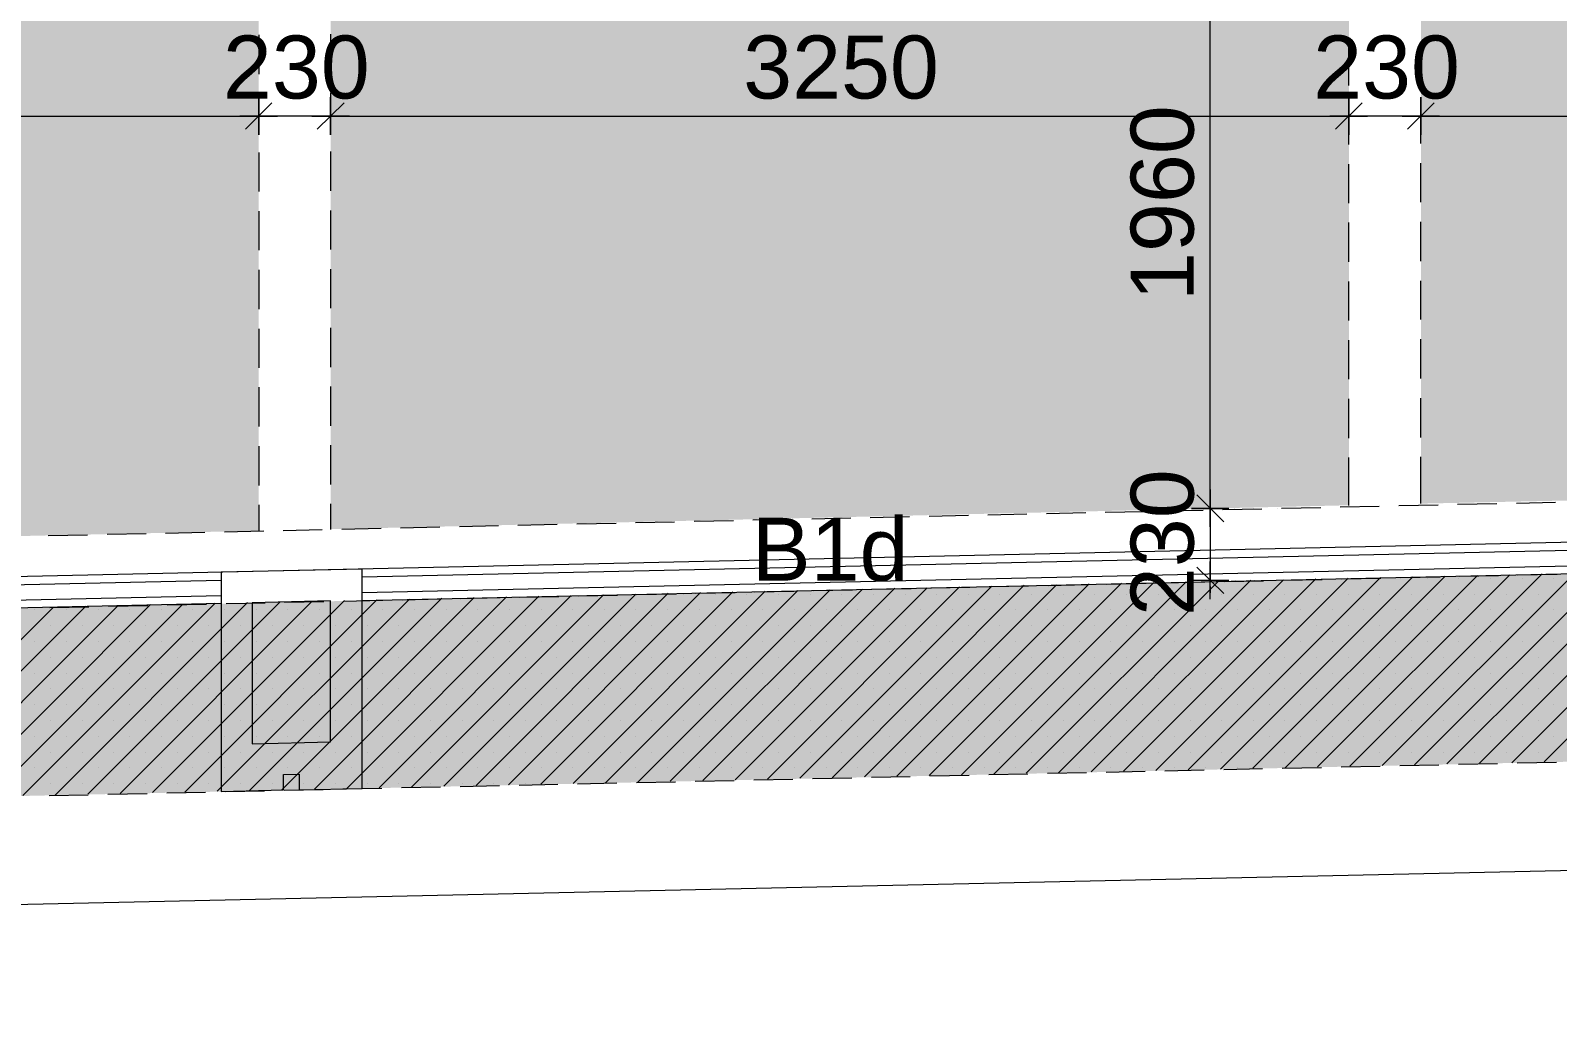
# Model space of a CAD drawing. Header units: millimetres. Extents: x -1303 to 98744, y -1303 to 90097.
# Drawn here: x 21751 to 26625, y 13691 to 16838 of the extents above; entities that cross this region are included whole.
import ezdxf

# ---------------------------------------------------------------- set-up
doc = ezdxf.new("R2010")
doc.units = ezdxf.units.MM
doc.layers.add('PDF_Geometry', color=7, linetype='Continuous')
doc.layers.add('PDF_Text', color=7, linetype='Continuous')
doc.layers.add('PDF_Solid Fills', color=192, linetype='Continuous', true_color=0xc2c0c0c0)
doc.styles.add('PDF ArialMT', font='arial.ttf')

msp = doc.modelspace()

# ---------------------------------------------------------------- hatches: boundary and pattern name
at = {"layer": 'PDF_Solid Fills', "true_color": 0x00007f}
h = msp.add_hatch(color=254, dxfattribs=at)
h.paths.add_polyline_path([(74624.31541, 16167.67383), (74624.31541, 15567.81796), (9799.46285, 14130.21454), (9804.28731, 14730.15409)], flags=0)
h.paths.add_polyline_path([(7404.275, 37242.73593), (8004.29925, 37242.73593), (8004.29925, 16872.72168), (7404.275, 16872.72168)], flags=0)
h.paths.add_polyline_path([(8004.29925, 16872.72168), (7983.4807, 16679.51365), (7983.31127, 16481.90264), (8004.55339, 16283.02302), (8047.46016, 16086.42856), (8111.52536, 15895.75776), (8195.3089, 15714.14292), (8297.03284, 15544.62953), (8413.99157, 15389.5038), (8546.60657, 15247.57974), (8696.06174, 15118.18072), (8860.41285, 15004.26957), (9037.28897, 14908.29987), (9223.47415, 14832.13321), (9415.6677, 14776.86981), (9610.40055, 14743.01796), (9804.28731, 14730.15409), (9799.46285, 14130.21454), (9584.16557, 14140.28601), (9363.53556, 14170.83718), (9140.28256, 14223.64598), (8917.70726, 14299.55851), (8699.36241, 14399.25246), (8488.88858, 14522.21955), (8289.92424, 14667.61267), (8106.02423, 14833.65595), (7940.23508, 15017.64068), (7795.09507, 15216.68973), (7672.21268, 15427.33299), (7572.77287, 15645.76255), (7497.02977, 15868.42256), (7444.47407, 16091.67659), (7414.09232, 16312.38925), (7404.275, 16527.68859), (7404.275, 16872.72168), (8004.29925, 16872.72168)], flags=0)
h.paths.add_polyline_path([(7194.30944, 37692.71099), (7194.30944, 80672.7138), (7694.3009, 80672.7138), (7694.3009, 37692.71099)], flags=0)
h = msp.add_hatch(color=254, dxfattribs=at)
h.paths.add_polyline_path([(12814.30857, 16872.72168), (12814.30857, 15026.95077), (9799.20871, 14960.09316), (9658.30121, 14967.03233), (9514.00728, 14987.42836), (9368.02118, 15022.38044), (9222.54335, 15072.39683), (9079.77321, 15137.90008), (8942.25007, 15218.63604), (8812.34276, 15314.0138), (8692.25382, 15422.7637), (8584.01219, 15543.36091), (8489.14272, 15673.68971), (8408.99871, 15811.5517), (8344.08741, 15954.57597), (8294.664, 16100.30898), (8260.38859, 16246.37773), (8240.58554, 16390.84108), (8234.23832, 16531.75065), (8234.23832, 16872.72168)], flags=0)
h.paths.add_polyline_path([(22479.26705, 17272.68137), (22479.26705, 15241.31724), (19209.26177, 15168.7901), (19209.26177, 17272.68137)], flags=0)
h.paths.add_polyline_path([(25959.23687, 17272.68137), (25959.23687, 15322.73089), (22709.2898, 15246.39481), (22709.2898, 17272.68137)], flags=0)
h.paths.add_polyline_path([(32124.25101, 18282.73679), (32124.25101, 15455.26118), (26189.25962, 15327.89318), (26189.25962, 18282.73679)], flags=0)
h.paths.add_polyline_path([(36934.25928, 16872.72168), (36934.25928, 15561.8943), (32354.27376, 15460.33875), (32354.27376, 16872.72168)], flags=0)
h.paths.add_polyline_path([(50274.26033, 16872.72168), (50274.26033, 15857.75915), (45694.27273, 15756.20359), (45694.27273, 16872.72168)], flags=0)
h.paths.add_polyline_path([(59929.31471, 17272.68137), (59929.31471, 16071.87252), (56669.29721, 15999.59848), (56669.29721, 17272.68137)], flags=0)
h.paths.add_polyline_path([(63419.27024, 17272.68137), (63419.27024, 16149.30779), (60159.25274, 16076.95111), (60159.25274, 17272.68137)], flags=0)
h.paths.add_polyline_path([(69584.28231, 18282.73679), (69584.28231, 16285.98588), (63649.29506, 16154.3864), (63649.29506, 18282.73679)], flags=0)
h.paths.add_polyline_path([(74394.29472, 16872.72168), (74394.29472, 16409.62861), (69814.31126, 16291.06242), (69814.31126, 16872.72168)], flags=0)
h.paths.add_polyline_path([(18979.23903, 18282.73679), (18979.23903, 15163.7115), (13044.24764, 15027.79686), (13044.24764, 18282.73679), (18944.28591, 18282.73679)], flags=0)
h.paths.add_polyline_path([(56439.27239, 18282.73679), (56439.27239, 15994.4362), (50504.281, 15862.83775), (50504.281, 18282.73679)], flags=0)

# ---------------------------------------------------------------- linework, layer by layer
at = {"layer": 'PDF_Geometry', "color": 9, "lineweight": 0, "true_color": 0xc0c0c0}
msp.add_lwpolyline([(73543.76698, 33926.94469), (73593.70177, 33827.08339), (73593.70177, 33926.94469), (74523.7764, 33926.94469), (74523.7764, 34597.21299), (74623.6377, 34597.21299), (74623.6377, 16267.28307), (9842.20122, 14831.96378, -0.0040587119), (9814.553, 14831.94622, -0.4141989555), (8103.90849, 16521.17195), (8103.90849, 13152.0657)], format="xyb", dxfattribs=at)
at = {"layer": 'PDF_Geometry', "color": 122, "lineweight": 0, "true_color": 0x00b88a}
for points in [[(25516.45409, 15353.28207), (25516.45409, 15332.97075), (25516.45409, 17252.37109), (25516.45409, 17232.06081)], [(19248.78314, 16565.17894), (19228.47286, 16565.17894), (22458.78528, 16565.17894), (22438.475, 16565.17894)], [(22708.44268, 16565.17894), (22479.09763, 16565.17894)], [(22749.06531, 16565.17894), (22728.75503, 16565.17894), (25938.7551, 16565.17894), (25918.44481, 16565.17894)], [(26189.25962, 16565.17894), (25959.06745, 16565.17894)], [(26229.03513, 16565.17894), (26208.72485, 16565.17894), (32104.02337, 16565.17894), (32083.71309, 16565.17894)], [(25516.45409, 15312.66047), (25516.45409, 15083.31335)], [(25559.61603, 15040.99854), (25474.13928, 15125.62817)], [(25516.45409, 15023.22653), (25516.45409, 15143.40122)], [(25457.21335, 15083.31335), (25576.54195, 15083.31335)], [(25516.45409, 15063.00307), (25516.45409, 15043.53784)]]:
    msp.add_lwpolyline(points, dxfattribs=at)
at = {"layer": 'PDF_Geometry', "color": 157, "lineweight": 0, "true_color": 0x3f5f7f}
for points in [[(22479.09763, 16824.14435), (22479.09763, 16698.89416)], [(22708.44268, 16826.68365), (22708.44268, 16701.43139)], [(25959.06745, 16662.50301), (25959.06745, 16786.90814)], [(26189.25962, 16665.04231), (26189.25962, 16790.2925)], [(22479.09763, 16636.26699), (22479.09763, 16511.86186)], [(22708.44268, 16638.8063), (22708.44268, 16514.40116)], [(25959.06745, 16474.62565), (25959.06745, 16599.87584)], [(26189.25962, 16477.16288), (26189.25962, 16602.41514)], [(22479.09763, 16449.23676), (22479.09763, 16323.9845)], [(22708.44268, 16451.77399), (22708.44268, 16326.52381)], [(25959.06745, 16287.59335), (25959.06745, 16411.99848)], [(26189.25962, 16290.13265), (26189.25962, 16414.53779)], [(22479.09763, 16261.35733), (22479.09763, 16136.9522)], [(22708.44268, 16263.89664), (22708.44268, 16139.4915)], [(25959.06745, 16099.71599), (25959.06745, 16224.96825)], [(26189.25962, 16102.2553), (26189.25962, 16227.50548)], [(22479.09763, 16074.3271), (22479.09763, 15949.07484)], [(22708.44268, 16076.86641), (22708.44268, 15951.61415)], [(25959.06745, 15912.68369), (25959.06745, 16037.08883)], [(26189.25962, 15915.22299), (26189.25962, 16039.62813)], [(22479.09763, 15886.44872), (22479.09763, 15761.19749)], [(22708.44268, 15888.98801), (22708.44268, 15763.73576)], [(25959.06745, 15724.80633), (25959.06745, 15850.0586)], [(26189.25962, 15727.34564), (26189.25962, 15852.59687)], [(22479.09763, 15699.41745), (22479.09763, 15574.16518)], [(22708.44268, 15701.95675), (22708.44268, 15576.70449)], [(25959.06745, 15536.92898), (25959.06745, 15662.18021)], [(26189.25962, 15539.46725), (26189.25962, 15664.7195)], [(22479.09763, 15511.54009), (22479.09763, 15386.28783)], [(22708.44268, 15514.07836), (22708.44268, 15388.82713)], [(25959.06745, 15321.96952), (25959.06745, 15475.14894)], [(26189.25962, 15327.89318), (26189.25962, 15477.68824)], [(22479.09763, 15324.50779), (22479.09763, 15240.72529)], [(22708.44268, 15327.04709), (22708.44268, 15245.80285)], [(25369.19937, 15305.04359), (25494.44956, 15307.58186)], [(25556.2296, 15309.27507), (25681.48186, 15311.81334)], [(25744.10695, 15313.50655), (25869.35922, 15316.04482)], [(25931.13926, 15317.73803), (26056.39152, 15320.27631)], [(26119.01661, 15321.96952), (26244.26888, 15324.50779)], [(26306.04892, 15326.201), (26431.30118, 15328.73927)], [(26493.92627, 15329.58639), (26619.17853, 15332.97075)], [(23119.74349, 15255.11191), (23244.99575, 15257.65121)], [(23306.77372, 15259.34339), (23432.02598, 15261.88269)], [(23494.65315, 15263.57487), (23619.90334, 15266.11417)], [(23681.68338, 15267.80635), (23806.93564, 15270.34566)], [(23869.56073, 15272.03783), (23994.813, 15274.57714)], [(24056.59304, 15276.26931), (24181.8453, 15278.80862)], [(24244.47039, 15279.6547), (24369.72265, 15283.0401)], [(24431.5027, 15283.88618), (24556.75496, 15287.27158)], [(24619.38005, 15288.11767), (24744.63231, 15291.50306)], [(24806.41235, 15292.34915), (24931.66254, 15294.88742)], [(24994.28971, 15296.58063), (25119.54197, 15299.1189)], [(25181.31994, 15300.81211), (25306.5722, 15303.35038)], [(21807.13716, 15226.33763), (21932.38942, 15228.87693)], [(21995.01451, 15230.56911), (22120.26677, 15233.10841)], [(22182.04682, 15233.9545), (22307.29908, 15237.33989)], [(22369.92417, 15238.18598), (22495.17643, 15241.57137)], [(22556.95647, 15242.41746), (22682.20874, 15245.80285)], [(22744.83383, 15246.64895), (22870.08609, 15249.18825)], [(22931.86613, 15250.88043), (23057.11632, 15253.41973)], [(24811.48889, 15063.00307), (24936.74115, 15065.54134)], [(24999.36624, 15066.38743), (25124.61851, 15069.77282)], [(25186.39855, 15070.61891), (25311.65081, 15074.0043)], [(25374.2759, 15074.85039), (25499.52816, 15078.23579)], [(25561.30821, 15079.08187), (25686.56047, 15081.62117)], [(25749.18556, 15083.31335), (25874.43782, 15085.85266)], [(25936.21787, 15087.54483), (26061.46805, 15090.08414)], [(26124.09522, 15091.77631), (26249.34748, 15094.31562)], [(26311.12545, 15096.0078), (26436.37771, 15098.5471)], [(26499.00488, 15100.23928), (26624.25507, 15102.77858)], [(22562.03301, 15013.07138), (22687.28527, 15015.60965)], [(22749.91244, 15016.45678), (22875.16263, 15019.84113)], [(22936.94267, 15020.68826), (23062.19493, 15024.07261)], [(23124.82002, 15024.91974), (23250.07228, 15028.3041)], [(23311.85233, 15029.15122), (23437.10459, 15031.68949)], [(23499.72968, 15033.3827), (23624.98194, 15035.92097)], [(23686.76198, 15037.61418), (23812.01425, 15040.15245)], [(23874.63934, 15041.84566), (23999.8916, 15044.38394)], [(24061.67164, 15046.07715), (24186.92183, 15048.61542)], [(24249.549, 15050.30863), (24374.80126, 15052.8469)], [(24436.57923, 15054.54011), (24561.83149, 15057.07838)], [(24624.45866, 15058.77159), (24749.70885, 15061.30986)], [(21812.21576, 14996.14545), (21937.46803, 14998.68373)], [(22000.09312, 15000.37694), (22125.34538, 15002.91521)], [(22187.12542, 15004.60842), (22312.37561, 15007.14669)], [(22375.00278, 15008.8399), (22500.25504, 15011.37817)]]:
    msp.add_lwpolyline(points, dxfattribs=at)
at = {"layer": 'PDF_Geometry', "color": 122, "lineweight": 0, "true_color": 0x00b88a}
for points in [[(22479.09763, 16505.09107), (22479.09763, 16625.26473)], [(22708.44268, 16625.26473), (22708.44268, 16505.09107)], [(25959.06745, 16505.09107), (25959.06745, 16625.26473)], [(26189.25962, 16625.26473), (26189.25962, 16505.09107)], [(22521.41245, 16607.49375), (22436.78282, 16522.86412)], [(22666.12786, 16522.86412), (22751.60462, 16607.49375)], [(26001.38226, 16607.49375), (25916.75264, 16522.86412)], [(26146.09768, 16522.86412), (26231.57443, 16607.49375)], [(22539.18342, 16565.17894), (22419.00977, 16565.17894)], [(22649.20194, 16565.17894), (22768.53054, 16565.17894)], [(26019.15324, 16565.17894), (25898.97959, 16565.17894)], [(26129.17175, 16565.17894), (26248.50036, 16565.17894)], [(25559.61603, 15270.34566), (25474.13928, 15355.82137)], [(25516.45409, 15253.41973), (25516.45409, 15372.74729)], [(25457.21335, 15312.66047), (25576.54195, 15312.66047)]]:
    msp.add_lwpolyline(points, close=True, dxfattribs=at)
at = {"layer": 'PDF_Geometry', "lineweight": 0}
for points in [[(22479.09763, 16565.17894), (22479.09763, 16533.86639)], [(22708.44268, 16565.17894), (22708.44268, 16533.86639)], [(25959.06745, 16565.17894), (25959.06745, 16533.86639)], [(26189.25962, 16565.17894), (26189.25962, 16533.86639)]]:
    msp.add_lwpolyline(points, close=True, dxfattribs=at)
for points in [[(25516.45409, 15312.66047), (25516.45409, 15312.66047)], [(25516.45409, 15312.66047), (25516.45409, 15312.66047)], [(25593.46788, 15312.66047), (25593.46788, 15312.66047)], [(25593.46788, 15312.66047), (25593.46788, 15312.66047)], [(25656.09297, 15312.66047), (25656.09297, 15312.66047)], [(25656.09297, 15312.66047), (25656.09297, 15312.66047)], [(25732.25964, 15312.66047), (25732.25964, 15312.66047)], [(25732.25964, 15312.66047), (25732.25964, 15312.66047)], [(26272.19707, 14496.83066), (26886.60691, 15110.39545)], [(26376.29192, 14499.36893), (26989.85671, 15112.93372)], [(26479.53965, 14501.06214), (27093.10444, 15114.62693)], [(26582.78738, 14503.60041), (27196.35217, 15117.1652)], [(24103.13933, 14448.59116), (24716.70412, 15062.15595)], [(24206.38706, 14451.13046), (24819.95185, 15064.69525)], [(24309.63479, 14452.82264), (24923.19958, 15067.23455)], [(24412.88459, 14455.36194), (25026.44938, 15068.92673)], [(24516.13232, 14457.90124), (25129.69711, 15071.46603)], [(24619.38005, 14459.59342), (25232.94484, 15074.0043)], [(24722.62778, 14462.13272), (25336.19257, 15075.69752)], [(24825.87551, 14464.671), (25440.28743, 15078.23579)], [(24929.12531, 14467.21029), (25543.53516, 15080.77508)], [(25032.37304, 14468.90248), (25646.78288, 15083.31335)], [(25136.4679, 14471.44177), (25750.03269, 15085.00656)], [(25239.71563, 14473.98004), (25853.28042, 15087.54483)], [(25342.96336, 14475.67325), (25956.52815, 15090.08414)], [(25446.21109, 14478.21152), (26059.77588, 15091.77631)], [(25516.45409, 15083.31335), (25516.45409, 15083.31335)], [(25549.45881, 14480.75083), (26163.0236, 15094.31562)], [(25596.00511, 15083.31335), (25596.00511, 15083.31335)], [(25652.70862, 14483.29013), (26266.27341, 15096.85492)], [(25658.63228, 15083.31335), (25658.63228, 15083.31335)], [(25737.33824, 15083.31335), (25737.33824, 15083.31335)], [(25755.95635, 14484.98231), (26369.52114, 15098.5471)], [(25859.20408, 14487.52161), (26472.76887, 15101.0864)], [(25962.45181, 14490.05988), (26576.0166, 15103.62467)], [(26007.30592, 15090.08414), (26007.30592, 15090.08414)], [(26065.69953, 14491.75309), (26680.11145, 15106.16397)], [(26108.01435, 15090.08414), (26108.01435, 15090.08414)], [(26168.94934, 14494.29137), (26783.35918, 15107.85616)], [(26209.5699, 15090.08414), (26209.5699, 15090.08414)], [(26310.2804, 15090.08414), (26310.2804, 15090.08414)], [(26411.83595, 15090.08414), (26411.83595, 15090.08414)], [(26512.54438, 15090.08414), (26512.54438, 15090.08414)], [(26613.25488, 15090.08414), (26613.25488, 15090.08414)], [(21933.23654, 14400.35268), (22546.80133, 15013.91747)], [(22036.48427, 14402.89199), (22650.04906, 15016.45678)], [(22139.732, 14405.43026), (22753.29679, 15018.99505)], [(22242.97973, 14407.12347), (22856.54452, 15020.68826)], [(22346.22746, 14409.66174), (22960.63938, 15023.22653)], [(22449.47726, 14412.20103), (23063.88711, 15025.76582)], [(22552.72499, 14413.89322), (23167.13484, 15028.3041)], [(22656.81985, 14416.43252), (23270.38464, 15029.99731)], [(22760.06758, 14418.97079), (23373.63237, 15032.53558)], [(22863.31531, 14420.664), (23476.8801, 15035.07488)], [(22966.56304, 14423.20227), (23580.12783, 15036.76706)], [(23069.81077, 14425.74157), (23683.37556, 15039.30636)], [(23173.06057, 14428.28087), (23786.62536, 15041.84566)], [(23276.3083, 14429.97305), (23889.87309, 15044.38394)], [(23379.55603, 14432.51236), (23993.12082, 15046.07715)], [(23482.80376, 14435.05063), (24096.36855, 15048.61542)], [(23586.05149, 14436.74384), (24200.4634, 15051.15471)], [(23689.30129, 14439.28211), (24303.71113, 15052.8469)], [(23734.15333, 15039.30636), (23734.15333, 15039.30636)], [(23792.54902, 14441.8214), (24406.95886, 15055.38619)], [(23834.86383, 15039.30636), (23834.86383, 15039.30636)], [(23896.64387, 14444.35967), (24510.20866, 15057.92446)], [(23936.41938, 15039.30636), (23936.41938, 15039.30636)], [(23999.8916, 14446.05288), (24613.45639, 15059.61767)], [(24037.12781, 15039.30636), (24037.12781, 15039.30636)], [(24138.68336, 15039.30636), (24138.68336, 15039.30636)], [(24239.39386, 15039.30636), (24239.39386, 15039.30636)], [(24340.10228, 15039.30636), (24340.10228, 15039.30636)], [(24441.65784, 15039.30636), (24441.65784, 15039.30636)], [(24542.36626, 15039.30636), (24542.36626, 15039.30636)], [(24643.07676, 15039.30636), (24643.07676, 15039.30636)], [(24744.63231, 15039.30636), (24744.63231, 15039.30636)], [(24845.34074, 15039.30636), (24845.34074, 15039.30636)], [(24946.89629, 15039.30636), (24946.89629, 15039.30636)], [(25047.60679, 15039.30636), (25047.60679, 15039.30636)], [(25148.31522, 15039.30636), (25148.31522, 15039.30636)], [(25249.87077, 15039.30636), (25249.87077, 15039.30636)], [(25350.57919, 15039.30636), (25350.57919, 15039.30636)], [(25452.13474, 15039.30636), (25452.13474, 15039.30636)], [(25552.84524, 15039.30636), (25552.84524, 15039.30636)], [(25653.55367, 15039.30636), (25653.55367, 15039.30636)], [(25755.10922, 15039.30636), (25755.10922, 15039.30636)], [(25855.81972, 15039.30636), (25855.81972, 15039.30636)], [(25956.52815, 15039.30636), (25956.52815, 15039.30636)], [(26058.0837, 15039.30636), (26058.0837, 15039.30636)], [(26158.79212, 15039.30636), (26158.79212, 15039.30636)], [(26260.34767, 15039.30636), (26260.34767, 15039.30636)], [(26361.05817, 15039.30636), (26361.05817, 15039.30636)], [(26461.7666, 15039.30636), (26461.7666, 15039.30636)], [(26563.32215, 15039.30636), (26563.32215, 15039.30636)], [(21209.65324, 14384.27285), (21824.06308, 14997.83764)], [(21312.90097, 14386.81215), (21927.31081, 15000.37694)], [(21416.99582, 14389.35042), (22030.56061, 15002.91521)], [(21520.24355, 14391.04363), (22133.80834, 15005.45451)], [(21623.49128, 14393.5819), (22237.05607, 15007.14669)], [(21726.73901, 14396.1212), (22340.3038, 15009.68599)], [(21763.97729, 14989.37468), (21763.97729, 14989.37468)], [(21829.98674, 14397.81338), (22443.55153, 15012.2253)], [(21865.53284, 14989.37468), (21865.53284, 14989.37468)], [(21966.24127, 14989.37468), (21966.24127, 14989.37468)], [(22066.94969, 14989.37468), (22066.94969, 14989.37468)], [(22168.50525, 14989.37468), (22168.50525, 14989.37468)], [(22269.21575, 14989.37468), (22269.21575, 14989.37468)], [(22370.7713, 14989.37468), (22370.7713, 14989.37468)], [(22471.47972, 14989.37468), (22471.47972, 14989.37468)], [(22572.19022, 14989.37468), (22572.19022, 14989.37468)], [(22673.74577, 14989.37468), (22673.74577, 14989.37468)], [(22774.4542, 14989.37468), (22774.4542, 14989.37468)], [(22875.16263, 14989.37468), (22875.16263, 14989.37468)], [(22976.71818, 14989.37468), (22976.71818, 14989.37468)], [(23077.42868, 14989.37468), (23077.42868, 14989.37468)], [(23178.98423, 14989.37468), (23178.98423, 14989.37468)], [(23279.69265, 14989.37468), (23279.69265, 14989.37468)], [(23380.40315, 14989.37468), (23380.40315, 14989.37468)], [(23481.9587, 14989.37468), (23481.9587, 14989.37468)], [(23582.66713, 14989.37468), (23582.66713, 14989.37468)], [(23683.37556, 14989.37468), (23683.37556, 14989.37468)], [(23784.93111, 14989.37468), (23784.93111, 14989.37468)], [(23885.64161, 14989.37468), (23885.64161, 14989.37468)], [(23987.19716, 14989.37468), (23987.19716, 14989.37468)], [(24087.90558, 14989.37468), (24087.90558, 14989.37468)], [(24188.61608, 14989.37468), (24188.61608, 14989.37468)], [(24290.17163, 14989.37468), (24290.17163, 14989.37468)], [(24390.88006, 14989.37468), (24390.88006, 14989.37468)], [(24491.58849, 14989.37468), (24491.58849, 14989.37468)], [(24593.14404, 14989.37468), (24593.14404, 14989.37468)], [(24693.85454, 14989.37468), (24693.85454, 14989.37468)], [(24795.41009, 14989.37468), (24795.41009, 14989.37468)], [(24896.11851, 14989.37468), (24896.11851, 14989.37468)], [(24996.82901, 14989.37468), (24996.82901, 14989.37468)], [(25098.38457, 14989.37468), (25098.38457, 14989.37468)], [(25199.09299, 14989.37468), (25199.09299, 14989.37468)], [(25299.80142, 14989.37468), (25299.80142, 14989.37468)], [(25401.35697, 14989.37468), (25401.35697, 14989.37468)], [(25502.06747, 14989.37468), (25502.06747, 14989.37468)], [(25603.62302, 14989.37468), (25603.62302, 14989.37468)], [(25704.33145, 14989.37468), (25704.33145, 14989.37468)], [(25805.04194, 14989.37468), (25805.04194, 14989.37468)], [(25906.5975, 14989.37468), (25906.5975, 14989.37468)], [(26007.30592, 14989.37468), (26007.30592, 14989.37468)], [(26108.01435, 14989.37468), (26108.01435, 14989.37468)], [(26209.5699, 14989.37468), (26209.5699, 14989.37468)], [(26310.2804, 14989.37468), (26310.2804, 14989.37468)], [(26411.83595, 14989.37468), (26411.83595, 14989.37468)], [(26512.54438, 14989.37468), (26512.54438, 14989.37468)], [(26613.25488, 14989.37468), (26613.25488, 14989.37468)], [(21814.75507, 14938.5969), (21814.75507, 14938.5969)], [(21915.46349, 14938.5969), (21915.46349, 14938.5969)], [(22017.01904, 14938.5969), (22017.01904, 14938.5969)], [(22117.72747, 14938.5969), (22117.72747, 14938.5969)], [(22218.43797, 14938.5969), (22218.43797, 14938.5969)], [(22319.99352, 14938.5969), (22319.99352, 14938.5969)], [(22420.70195, 14938.5969), (22420.70195, 14938.5969)], [(22522.2575, 14938.5969), (22522.2575, 14938.5969)], [(22622.968, 14938.5969), (22622.968, 14938.5969)], [(22723.67642, 14938.5969), (22723.67642, 14938.5969)], [(22825.23198, 14938.5969), (22825.23198, 14938.5969)], [(22925.9404, 14938.5969), (22925.9404, 14938.5969)], [(23026.6509, 14938.5969), (23026.6509, 14938.5969)], [(23128.20645, 14938.5969), (23128.20645, 14938.5969)], [(23228.91488, 14938.5969), (23228.91488, 14938.5969)], [(23330.47043, 14938.5969), (23330.47043, 14938.5969)], [(23431.18093, 14938.5969), (23431.18093, 14938.5969)], [(23531.88935, 14938.5969), (23531.88935, 14938.5969)], [(23633.44491, 14938.5969), (23633.44491, 14938.5969)], [(23734.15333, 14938.5969), (23734.15333, 14938.5969)], [(23834.86383, 14938.5969), (23834.86383, 14938.5969)], [(23936.41938, 14938.5969), (23936.41938, 14938.5969)], [(24037.12781, 14938.5969), (24037.12781, 14938.5969)], [(24138.68336, 14938.5969), (24138.68336, 14938.5969)], [(24239.39386, 14938.5969), (24239.39386, 14938.5969)], [(24340.10228, 14938.5969), (24340.10228, 14938.5969)], [(24441.65784, 14938.5969), (24441.65784, 14938.5969)], [(24542.36626, 14938.5969), (24542.36626, 14938.5969)], [(24643.07676, 14938.5969), (24643.07676, 14938.5969)], [(24744.63231, 14938.5969), (24744.63231, 14938.5969)], [(24845.34074, 14938.5969), (24845.34074, 14938.5969)], [(24946.89629, 14938.5969), (24946.89629, 14938.5969)], [(25047.60679, 14938.5969), (25047.60679, 14938.5969)], [(25148.31522, 14938.5969), (25148.31522, 14938.5969)], [(25249.87077, 14938.5969), (25249.87077, 14938.5969)], [(25350.57919, 14938.5969), (25350.57919, 14938.5969)], [(25452.13474, 14938.5969), (25452.13474, 14938.5969)], [(25552.84524, 14938.5969), (25552.84524, 14938.5969)], [(25653.55367, 14938.5969), (25653.55367, 14938.5969)], [(25755.10922, 14938.5969), (25755.10922, 14938.5969)], [(25855.81972, 14938.5969), (25855.81972, 14938.5969)], [(25956.52815, 14938.5969), (25956.52815, 14938.5969)], [(26058.0837, 14938.5969), (26058.0837, 14938.5969)], [(26158.79212, 14938.5969), (26158.79212, 14938.5969)], [(26260.34767, 14938.5969), (26260.34767, 14938.5969)], [(26361.05817, 14938.5969), (26361.05817, 14938.5969)], [(26461.7666, 14938.5969), (26461.7666, 14938.5969)], [(26563.32215, 14938.5969), (26563.32215, 14938.5969)], [(21763.97729, 14887.81913), (21763.97729, 14887.81913)], [(21865.53284, 14887.81913), (21865.53284, 14887.81913)], [(21966.24127, 14887.81913), (21966.24127, 14887.81913)], [(22066.94969, 14887.81913), (22066.94969, 14887.81913)], [(22168.50525, 14887.81913), (22168.50525, 14887.81913)], [(22269.21575, 14887.81913), (22269.21575, 14887.81913)], [(22370.7713, 14887.81913), (22370.7713, 14887.81913)], [(22471.47972, 14887.81913), (22471.47972, 14887.81913)], [(22572.19022, 14887.81913), (22572.19022, 14887.81913)], [(22673.74577, 14887.81913), (22673.74577, 14887.81913)], [(22774.4542, 14887.81913), (22774.4542, 14887.81913)], [(22875.16263, 14887.81913), (22875.16263, 14887.81913)], [(22976.71818, 14887.81913), (22976.71818, 14887.81913)], [(23077.42868, 14887.81913), (23077.42868, 14887.81913)], [(23178.98423, 14887.81913), (23178.98423, 14887.81913)], [(23279.69265, 14887.81913), (23279.69265, 14887.81913)], [(23380.40315, 14887.81913), (23380.40315, 14887.81913)], [(23481.9587, 14887.81913), (23481.9587, 14887.81913)], [(23582.66713, 14887.81913), (23582.66713, 14887.81913)], [(23683.37556, 14887.81913), (23683.37556, 14887.81913)], [(23784.93111, 14887.81913), (23784.93111, 14887.81913)], [(23885.64161, 14887.81913), (23885.64161, 14887.81913)], [(23987.19716, 14887.81913), (23987.19716, 14887.81913)], [(24087.90558, 14887.81913), (24087.90558, 14887.81913)], [(24188.61608, 14887.81913), (24188.61608, 14887.81913)], [(24290.17163, 14887.81913), (24290.17163, 14887.81913)], [(24390.88006, 14887.81913), (24390.88006, 14887.81913)], [(24491.58849, 14887.81913), (24491.58849, 14887.81913)], [(24593.14404, 14887.81913), (24593.14404, 14887.81913)], [(24693.85454, 14887.81913), (24693.85454, 14887.81913)], [(24795.41009, 14887.81913), (24795.41009, 14887.81913)], [(24896.11851, 14887.81913), (24896.11851, 14887.81913)], [(24996.82901, 14887.81913), (24996.82901, 14887.81913)], [(25098.38457, 14887.81913), (25098.38457, 14887.81913)], [(25199.09299, 14887.81913), (25199.09299, 14887.81913)], [(25299.80142, 14887.81913), (25299.80142, 14887.81913)], [(25401.35697, 14887.81913), (25401.35697, 14887.81913)], [(25502.06747, 14887.81913), (25502.06747, 14887.81913)], [(25603.62302, 14887.81913), (25603.62302, 14887.81913)], [(25704.33145, 14887.81913), (25704.33145, 14887.81913)], [(25805.04194, 14887.81913), (25805.04194, 14887.81913)], [(25906.5975, 14887.81913), (25906.5975, 14887.81913)], [(26007.30592, 14887.81913), (26007.30592, 14887.81913)], [(26108.01435, 14887.81913), (26108.01435, 14887.81913)], [(26209.5699, 14887.81913), (26209.5699, 14887.81913)], [(26310.2804, 14887.81913), (26310.2804, 14887.81913)], [(26411.83595, 14887.81913), (26411.83595, 14887.81913)], [(26512.54438, 14887.81913), (26512.54438, 14887.81913)], [(26613.25488, 14887.81913), (26613.25488, 14887.81913)], [(21814.75507, 14837.88744), (21814.75507, 14837.88744)], [(21915.46349, 14837.88744), (21915.46349, 14837.88744)], [(22017.01904, 14837.88744), (22017.01904, 14837.88744)], [(22117.72747, 14837.88744), (22117.72747, 14837.88744)], [(22218.43797, 14837.88744), (22218.43797, 14837.88744)], [(22319.99352, 14837.88744), (22319.99352, 14837.88744)], [(22420.70195, 14837.88744), (22420.70195, 14837.88744)], [(22522.2575, 14837.88744), (22522.2575, 14837.88744)], [(22622.968, 14837.88744), (22622.968, 14837.88744)], [(22723.67642, 14837.88744), (22723.67642, 14837.88744)], [(22825.23198, 14837.88744), (22825.23198, 14837.88744)], [(22925.9404, 14837.88744), (22925.9404, 14837.88744)], [(23026.6509, 14837.88744), (23026.6509, 14837.88744)], [(23128.20645, 14837.88744), (23128.20645, 14837.88744)], [(23228.91488, 14837.88744), (23228.91488, 14837.88744)], [(23330.47043, 14837.88744), (23330.47043, 14837.88744)], [(23431.18093, 14837.88744), (23431.18093, 14837.88744)], [(23531.88935, 14837.88744), (23531.88935, 14837.88744)], [(23633.44491, 14837.88744), (23633.44491, 14837.88744)], [(23734.15333, 14837.88744), (23734.15333, 14837.88744)], [(23834.86383, 14837.88744), (23834.86383, 14837.88744)], [(23936.41938, 14837.88744), (23936.41938, 14837.88744)], [(24037.12781, 14837.88744), (24037.12781, 14837.88744)], [(24138.68336, 14837.88744), (24138.68336, 14837.88744)], [(24239.39386, 14837.88744), (24239.39386, 14837.88744)], [(24340.10228, 14837.88744), (24340.10228, 14837.88744)], [(24441.65784, 14837.88744), (24441.65784, 14837.88744)], [(24542.36626, 14837.88744), (24542.36626, 14837.88744)], [(24643.07676, 14837.88744), (24643.07676, 14837.88744)], [(24744.63231, 14837.88744), (24744.63231, 14837.88744)], [(24845.34074, 14837.88744), (24845.34074, 14837.88744)], [(24946.89629, 14837.88744), (24946.89629, 14837.88744)], [(25047.60679, 14837.88744), (25047.60679, 14837.88744)], [(25148.31522, 14837.88744), (25148.31522, 14837.88744)], [(25249.87077, 14837.88744), (25249.87077, 14837.88744)], [(25350.57919, 14837.88744), (25350.57919, 14837.88744)], [(25452.13474, 14837.88744), (25452.13474, 14837.88744)], [(25552.84524, 14837.88744), (25552.84524, 14837.88744)], [(25653.55367, 14837.88744), (25653.55367, 14837.88744)], [(25755.10922, 14837.88744), (25755.10922, 14837.88744)], [(25855.81972, 14837.88744), (25855.81972, 14837.88744)], [(25956.52815, 14837.88744), (25956.52815, 14837.88744)], [(26058.0837, 14837.88744), (26058.0837, 14837.88744)], [(26158.79212, 14837.88744), (26158.79212, 14837.88744)], [(26260.34767, 14837.88744), (26260.34767, 14837.88744)], [(26361.05817, 14837.88744), (26361.05817, 14837.88744)], [(26461.7666, 14837.88744), (26461.7666, 14837.88744)], [(26563.32215, 14837.88744), (26563.32215, 14837.88744)], [(21763.97729, 14787.10966), (21763.97729, 14787.10966)], [(21865.53284, 14787.10966), (21865.53284, 14787.10966)], [(21966.24127, 14787.10966), (21966.24127, 14787.10966)], [(22066.94969, 14787.10966), (22066.94969, 14787.10966)], [(22168.50525, 14787.10966), (22168.50525, 14787.10966)], [(22269.21575, 14787.10966), (22269.21575, 14787.10966)], [(22370.7713, 14787.10966), (22370.7713, 14787.10966)], [(22471.47972, 14787.10966), (22471.47972, 14787.10966)], [(22572.19022, 14787.10966), (22572.19022, 14787.10966)], [(22673.74577, 14787.10966), (22673.74577, 14787.10966)], [(22774.4542, 14787.10966), (22774.4542, 14787.10966)], [(22875.16263, 14787.10966), (22875.16263, 14787.10966)], [(22976.71818, 14787.10966), (22976.71818, 14787.10966)], [(23077.42868, 14787.10966), (23077.42868, 14787.10966)], [(23178.98423, 14787.10966), (23178.98423, 14787.10966)], [(23279.69265, 14787.10966), (23279.69265, 14787.10966)], [(23380.40315, 14787.10966), (23380.40315, 14787.10966)], [(23481.9587, 14787.10966), (23481.9587, 14787.10966)], [(23582.66713, 14787.10966), (23582.66713, 14787.10966)], [(23683.37556, 14787.10966), (23683.37556, 14787.10966)], [(23784.93111, 14787.10966), (23784.93111, 14787.10966)], [(23885.64161, 14787.10966), (23885.64161, 14787.10966)], [(23987.19716, 14787.10966), (23987.19716, 14787.10966)], [(24087.90558, 14787.10966), (24087.90558, 14787.10966)], [(24188.61608, 14787.10966), (24188.61608, 14787.10966)], [(24290.17163, 14787.10966), (24290.17163, 14787.10966)], [(24390.88006, 14787.10966), (24390.88006, 14787.10966)], [(24491.58849, 14787.10966), (24491.58849, 14787.10966)], [(24593.14404, 14787.10966), (24593.14404, 14787.10966)], [(24693.85454, 14787.10966), (24693.85454, 14787.10966)], [(24795.41009, 14787.10966), (24795.41009, 14787.10966)], [(24896.11851, 14787.10966), (24896.11851, 14787.10966)], [(24996.82901, 14787.10966), (24996.82901, 14787.10966)], [(25098.38457, 14787.10966), (25098.38457, 14787.10966)], [(25199.09299, 14787.10966), (25199.09299, 14787.10966)], [(25299.80142, 14787.10966), (25299.80142, 14787.10966)], [(25401.35697, 14787.10966), (25401.35697, 14787.10966)], [(25502.06747, 14787.10966), (25502.06747, 14787.10966)], [(25603.62302, 14787.10966), (25603.62302, 14787.10966)], [(25704.33145, 14787.10966), (25704.33145, 14787.10966)], [(25805.04194, 14787.10966), (25805.04194, 14787.10966)], [(25906.5975, 14787.10966), (25906.5975, 14787.10966)], [(26007.30592, 14787.10966), (26007.30592, 14787.10966)], [(26108.01435, 14787.10966), (26108.01435, 14787.10966)], [(26209.5699, 14787.10966), (26209.5699, 14787.10966)], [(26310.2804, 14787.10966), (26310.2804, 14787.10966)], [(26411.83595, 14787.10966), (26411.83595, 14787.10966)], [(26512.54438, 14787.10966), (26512.54438, 14787.10966)], [(26613.25488, 14787.10966), (26613.25488, 14787.10966)], [(21814.75507, 14736.33188), (21814.75507, 14736.33188)], [(21915.46349, 14736.33188), (21915.46349, 14736.33188)], [(22017.01904, 14736.33188), (22017.01904, 14736.33188)], [(22117.72747, 14736.33188), (22117.72747, 14736.33188)], [(22218.43797, 14736.33188), (22218.43797, 14736.33188)], [(22319.99352, 14736.33188), (22319.99352, 14736.33188)], [(22420.70195, 14736.33188), (22420.70195, 14736.33188)], [(22522.2575, 14736.33188), (22522.2575, 14736.33188)], [(22622.968, 14736.33188), (22622.968, 14736.33188)], [(22723.67642, 14736.33188), (22723.67642, 14736.33188)], [(22825.23198, 14736.33188), (22825.23198, 14736.33188)], [(22925.9404, 14736.33188), (22925.9404, 14736.33188)], [(23026.6509, 14736.33188), (23026.6509, 14736.33188)], [(23128.20645, 14736.33188), (23128.20645, 14736.33188)], [(23228.91488, 14736.33188), (23228.91488, 14736.33188)], [(23330.47043, 14736.33188), (23330.47043, 14736.33188)], [(23431.18093, 14736.33188), (23431.18093, 14736.33188)], [(23531.88935, 14736.33188), (23531.88935, 14736.33188)], [(23633.44491, 14736.33188), (23633.44491, 14736.33188)], [(23734.15333, 14736.33188), (23734.15333, 14736.33188)], [(23834.86383, 14736.33188), (23834.86383, 14736.33188)], [(23936.41938, 14736.33188), (23936.41938, 14736.33188)], [(24037.12781, 14736.33188), (24037.12781, 14736.33188)], [(24138.68336, 14736.33188), (24138.68336, 14736.33188)], [(24239.39386, 14736.33188), (24239.39386, 14736.33188)], [(24340.10228, 14736.33188), (24340.10228, 14736.33188)], [(24441.65784, 14736.33188), (24441.65784, 14736.33188)], [(24542.36626, 14736.33188), (24542.36626, 14736.33188)], [(24643.07676, 14736.33188), (24643.07676, 14736.33188)], [(24744.63231, 14736.33188), (24744.63231, 14736.33188)], [(24845.34074, 14736.33188), (24845.34074, 14736.33188)], [(24946.89629, 14736.33188), (24946.89629, 14736.33188)], [(25047.60679, 14736.33188), (25047.60679, 14736.33188)], [(25148.31522, 14736.33188), (25148.31522, 14736.33188)], [(25249.87077, 14736.33188), (25249.87077, 14736.33188)], [(25350.57919, 14736.33188), (25350.57919, 14736.33188)], [(25452.13474, 14736.33188), (25452.13474, 14736.33188)], [(25552.84524, 14736.33188), (25552.84524, 14736.33188)], [(25653.55367, 14736.33188), (25653.55367, 14736.33188)], [(25755.10922, 14736.33188), (25755.10922, 14736.33188)], [(25855.81972, 14736.33188), (25855.81972, 14736.33188)], [(25956.52815, 14736.33188), (25956.52815, 14736.33188)], [(26058.0837, 14736.33188), (26058.0837, 14736.33188)], [(26158.79212, 14736.33188), (26158.79212, 14736.33188)], [(26260.34767, 14736.33188), (26260.34767, 14736.33188)], [(26361.05817, 14736.33188), (26361.05817, 14736.33188)], [(26461.7666, 14736.33188), (26461.7666, 14736.33188)], [(26563.32215, 14736.33188), (26563.32215, 14736.33188)], [(21763.97729, 14686.40123), (21763.97729, 14686.40123)], [(21865.53284, 14686.40123), (21865.53284, 14686.40123)], [(21966.24127, 14686.40123), (21966.24127, 14686.40123)], [(22066.94969, 14686.40123), (22066.94969, 14686.40123)], [(22168.50525, 14686.40123), (22168.50525, 14686.40123)], [(22269.21575, 14686.40123), (22269.21575, 14686.40123)], [(22370.7713, 14686.40123), (22370.7713, 14686.40123)], [(22471.47972, 14686.40123), (22471.47972, 14686.40123)], [(22572.19022, 14686.40123), (22572.19022, 14686.40123)], [(22673.74577, 14686.40123), (22673.74577, 14686.40123)], [(22774.4542, 14686.40123), (22774.4542, 14686.40123)], [(22875.16263, 14686.40123), (22875.16263, 14686.40123)], [(22976.71818, 14686.40123), (22976.71818, 14686.40123)], [(23077.42868, 14686.40123), (23077.42868, 14686.40123)], [(23178.98423, 14686.40123), (23178.98423, 14686.40123)], [(23279.69265, 14686.40123), (23279.69265, 14686.40123)], [(23380.40315, 14686.40123), (23380.40315, 14686.40123)], [(23481.9587, 14686.40123), (23481.9587, 14686.40123)], [(23582.66713, 14686.40123), (23582.66713, 14686.40123)], [(23683.37556, 14686.40123), (23683.37556, 14686.40123)], [(23784.93111, 14686.40123), (23784.93111, 14686.40123)], [(23885.64161, 14686.40123), (23885.64161, 14686.40123)], [(23987.19716, 14686.40123), (23987.19716, 14686.40123)], [(24087.90558, 14686.40123), (24087.90558, 14686.40123)], [(24188.61608, 14686.40123), (24188.61608, 14686.40123)], [(24290.17163, 14686.40123), (24290.17163, 14686.40123)], [(24390.88006, 14686.40123), (24390.88006, 14686.40123)], [(24491.58849, 14686.40123), (24491.58849, 14686.40123)], [(24593.14404, 14686.40123), (24593.14404, 14686.40123)], [(24693.85454, 14686.40123), (24693.85454, 14686.40123)], [(24795.41009, 14686.40123), (24795.41009, 14686.40123)], [(24896.11851, 14686.40123), (24896.11851, 14686.40123)], [(24996.82901, 14686.40123), (24996.82901, 14686.40123)], [(25098.38457, 14686.40123), (25098.38457, 14686.40123)], [(25199.09299, 14686.40123), (25199.09299, 14686.40123)], [(25299.80142, 14686.40123), (25299.80142, 14686.40123)], [(25401.35697, 14686.40123), (25401.35697, 14686.40123)], [(25502.06747, 14686.40123), (25502.06747, 14686.40123)], [(25603.62302, 14686.40123), (25603.62302, 14686.40123)], [(25704.33145, 14686.40123), (25704.33145, 14686.40123)], [(25805.04194, 14686.40123), (25805.04194, 14686.40123)], [(25906.5975, 14686.40123), (25906.5975, 14686.40123)], [(26007.30592, 14686.40123), (26007.30592, 14686.40123)], [(26108.01435, 14686.40123), (26108.01435, 14686.40123)], [(26209.5699, 14686.40123), (26209.5699, 14686.40123)], [(26310.2804, 14686.40123), (26310.2804, 14686.40123)], [(26411.83595, 14686.40123), (26411.83595, 14686.40123)], [(26512.54438, 14686.40123), (26512.54438, 14686.40123)], [(26613.25488, 14686.40123), (26613.25488, 14686.40123)], [(21814.75507, 14635.62346), (21814.75507, 14635.62346)], [(21915.46349, 14635.62346), (21915.46349, 14635.62346)], [(22017.01904, 14635.62346), (22017.01904, 14635.62346)], [(22117.72747, 14635.62346), (22117.72747, 14635.62346)], [(22218.43797, 14635.62346), (22218.43797, 14635.62346)], [(22319.99352, 14635.62346), (22319.99352, 14635.62346)], [(22420.70195, 14635.62346), (22420.70195, 14635.62346)], [(22522.2575, 14635.62346), (22522.2575, 14635.62346)], [(22622.968, 14635.62346), (22622.968, 14635.62346)], [(22723.67642, 14635.62346), (22723.67642, 14635.62346)], [(22825.23198, 14635.62346), (22825.23198, 14635.62346)], [(22925.9404, 14635.62346), (22925.9404, 14635.62346)], [(23026.6509, 14635.62346), (23026.6509, 14635.62346)], [(23128.20645, 14635.62346), (23128.20645, 14635.62346)], [(23228.91488, 14635.62346), (23228.91488, 14635.62346)], [(23330.47043, 14635.62346), (23330.47043, 14635.62346)], [(23431.18093, 14635.62346), (23431.18093, 14635.62346)], [(23531.88935, 14635.62346), (23531.88935, 14635.62346)], [(23633.44491, 14635.62346), (23633.44491, 14635.62346)], [(23734.15333, 14635.62346), (23734.15333, 14635.62346)], [(23834.86383, 14635.62346), (23834.86383, 14635.62346)], [(23936.41938, 14635.62346), (23936.41938, 14635.62346)], [(24037.12781, 14635.62346), (24037.12781, 14635.62346)], [(24138.68336, 14635.62346), (24138.68336, 14635.62346)], [(24239.39386, 14635.62346), (24239.39386, 14635.62346)], [(24340.10228, 14635.62346), (24340.10228, 14635.62346)], [(24441.65784, 14635.62346), (24441.65784, 14635.62346)], [(24542.36626, 14635.62346), (24542.36626, 14635.62346)], [(24643.07676, 14635.62346), (24643.07676, 14635.62346)], [(24744.63231, 14635.62346), (24744.63231, 14635.62346)], [(24845.34074, 14635.62346), (24845.34074, 14635.62346)], [(24946.89629, 14635.62346), (24946.89629, 14635.62346)], [(25047.60679, 14635.62346), (25047.60679, 14635.62346)], [(25148.31522, 14635.62346), (25148.31522, 14635.62346)], [(25249.87077, 14635.62346), (25249.87077, 14635.62346)], [(25350.57919, 14635.62346), (25350.57919, 14635.62346)], [(25452.13474, 14635.62346), (25452.13474, 14635.62346)], [(25552.84524, 14635.62346), (25552.84524, 14635.62346)], [(25653.55367, 14635.62346), (25653.55367, 14635.62346)], [(25755.10922, 14635.62346), (25755.10922, 14635.62346)], [(25855.81972, 14635.62346), (25855.81972, 14635.62346)], [(25956.52815, 14635.62346), (25956.52815, 14635.62346)], [(26058.0837, 14635.62346), (26058.0837, 14635.62346)], [(26158.79212, 14635.62346), (26158.79212, 14635.62346)], [(26260.34767, 14635.62346), (26260.34767, 14635.62346)], [(26361.05817, 14635.62346), (26361.05817, 14635.62346)], [(26461.7666, 14635.62346), (26461.7666, 14635.62346)], [(26563.32215, 14635.62346), (26563.32215, 14635.62346)], [(21763.97729, 14584.84568), (21763.97729, 14584.84568)], [(21865.53284, 14584.84568), (21865.53284, 14584.84568)], [(21966.24127, 14584.84568), (21966.24127, 14584.84568)], [(22066.94969, 14584.84568), (22066.94969, 14584.84568)], [(22168.50525, 14584.84568), (22168.50525, 14584.84568)], [(22269.21575, 14584.84568), (22269.21575, 14584.84568)], [(22370.7713, 14584.84568), (22370.7713, 14584.84568)], [(22471.47972, 14584.84568), (22471.47972, 14584.84568)], [(22572.19022, 14584.84568), (22572.19022, 14584.84568)], [(22673.74577, 14584.84568), (22673.74577, 14584.84568)], [(22774.4542, 14584.84568), (22774.4542, 14584.84568)], [(22875.16263, 14584.84568), (22875.16263, 14584.84568)], [(22976.71818, 14584.84568), (22976.71818, 14584.84568)], [(23077.42868, 14584.84568), (23077.42868, 14584.84568)], [(23178.98423, 14584.84568), (23178.98423, 14584.84568)], [(23279.69265, 14584.84568), (23279.69265, 14584.84568)], [(23380.40315, 14584.84568), (23380.40315, 14584.84568)], [(23481.9587, 14584.84568), (23481.9587, 14584.84568)], [(23582.66713, 14584.84568), (23582.66713, 14584.84568)], [(23683.37556, 14584.84568), (23683.37556, 14584.84568)], [(23784.93111, 14584.84568), (23784.93111, 14584.84568)], [(23885.64161, 14584.84568), (23885.64161, 14584.84568)], [(23987.19716, 14584.84568), (23987.19716, 14584.84568)], [(24087.90558, 14584.84568), (24087.90558, 14584.84568)], [(24188.61608, 14584.84568), (24188.61608, 14584.84568)], [(24290.17163, 14584.84568), (24290.17163, 14584.84568)], [(24390.88006, 14584.84568), (24390.88006, 14584.84568)], [(24491.58849, 14584.84568), (24491.58849, 14584.84568)], [(24593.14404, 14584.84568), (24593.14404, 14584.84568)], [(24693.85454, 14584.84568), (24693.85454, 14584.84568)], [(24795.41009, 14584.84568), (24795.41009, 14584.84568)], [(24896.11851, 14584.84568), (24896.11851, 14584.84568)], [(24996.82901, 14584.84568), (24996.82901, 14584.84568)], [(25098.38457, 14584.84568), (25098.38457, 14584.84568)], [(25199.09299, 14584.84568), (25199.09299, 14584.84568)], [(25299.80142, 14584.84568), (25299.80142, 14584.84568)], [(25401.35697, 14584.84568), (25401.35697, 14584.84568)], [(25502.06747, 14584.84568), (25502.06747, 14584.84568)], [(25603.62302, 14584.84568), (25603.62302, 14584.84568)], [(25704.33145, 14584.84568), (25704.33145, 14584.84568)], [(25805.04194, 14584.84568), (25805.04194, 14584.84568)], [(25906.5975, 14584.84568), (25906.5975, 14584.84568)], [(26007.30592, 14584.84568), (26007.30592, 14584.84568)], [(26108.01435, 14584.84568), (26108.01435, 14584.84568)], [(26209.5699, 14584.84568), (26209.5699, 14584.84568)], [(26310.2804, 14584.84568), (26310.2804, 14584.84568)], [(26411.83595, 14584.84568), (26411.83595, 14584.84568)], [(26512.54438, 14584.84568), (26512.54438, 14584.84568)], [(26613.25488, 14584.84568), (26613.25488, 14584.84568)], [(21814.75507, 14534.91399), (21814.75507, 14534.91399)], [(21915.46349, 14534.91399), (21915.46349, 14534.91399)], [(22017.01904, 14534.91399), (22017.01904, 14534.91399)], [(22117.72747, 14534.91399), (22117.72747, 14534.91399)], [(22218.43797, 14534.91399), (22218.43797, 14534.91399)], [(22319.99352, 14534.91399), (22319.99352, 14534.91399)], [(22420.70195, 14534.91399), (22420.70195, 14534.91399)], [(22522.2575, 14534.91399), (22522.2575, 14534.91399)], [(22622.968, 14534.91399), (22622.968, 14534.91399)], [(22723.67642, 14534.91399), (22723.67642, 14534.91399)], [(22825.23198, 14534.91399), (22825.23198, 14534.91399)], [(22925.9404, 14534.91399), (22925.9404, 14534.91399)], [(23026.6509, 14534.91399), (23026.6509, 14534.91399)], [(23128.20645, 14534.91399), (23128.20645, 14534.91399)], [(23228.91488, 14534.91399), (23228.91488, 14534.91399)], [(23330.47043, 14534.91399), (23330.47043, 14534.91399)], [(23431.18093, 14534.91399), (23431.18093, 14534.91399)], [(23531.88935, 14534.91399), (23531.88935, 14534.91399)], [(23633.44491, 14534.91399), (23633.44491, 14534.91399)], [(23734.15333, 14534.91399), (23734.15333, 14534.91399)], [(23834.86383, 14534.91399), (23834.86383, 14534.91399)], [(23936.41938, 14534.91399), (23936.41938, 14534.91399)], [(24037.12781, 14534.91399), (24037.12781, 14534.91399)], [(24138.68336, 14534.91399), (24138.68336, 14534.91399)], [(24239.39386, 14534.91399), (24239.39386, 14534.91399)], [(24340.10228, 14534.91399), (24340.10228, 14534.91399)], [(24441.65784, 14534.91399), (24441.65784, 14534.91399)], [(24542.36626, 14534.91399), (24542.36626, 14534.91399)], [(24643.07676, 14534.91399), (24643.07676, 14534.91399)], [(24744.63231, 14534.91399), (24744.63231, 14534.91399)], [(24845.34074, 14534.91399), (24845.34074, 14534.91399)], [(24946.89629, 14534.91399), (24946.89629, 14534.91399)], [(25047.60679, 14534.91399), (25047.60679, 14534.91399)], [(25148.31522, 14534.91399), (25148.31522, 14534.91399)], [(25249.87077, 14534.91399), (25249.87077, 14534.91399)], [(25350.57919, 14534.91399), (25350.57919, 14534.91399)], [(25452.13474, 14534.91399), (25452.13474, 14534.91399)], [(25552.84524, 14534.91399), (25552.84524, 14534.91399)], [(25653.55367, 14534.91399), (25653.55367, 14534.91399)], [(25755.10922, 14534.91399), (25755.10922, 14534.91399)], [(25855.81972, 14534.91399), (25855.81972, 14534.91399)], [(25956.52815, 14534.91399), (25956.52815, 14534.91399)], [(26058.0837, 14534.91399), (26058.0837, 14534.91399)], [(26158.79212, 14534.91399), (26158.79212, 14534.91399)], [(26260.34767, 14534.91399), (26260.34767, 14534.91399)], [(26361.05817, 14534.91399), (26361.05817, 14534.91399)], [(26461.7666, 14534.91399), (26461.7666, 14534.91399)], [(26563.32215, 14534.91399), (26563.32215, 14534.91399)], [(21763.97729, 14484.13622), (21763.97729, 14484.13622)], [(21865.53284, 14484.13622), (21865.53284, 14484.13622)], [(21966.24127, 14484.13622), (21966.24127, 14484.13622)], [(22066.94969, 14484.13622), (22066.94969, 14484.13622)], [(22168.50525, 14484.13622), (22168.50525, 14484.13622)], [(22269.21575, 14484.13622), (22269.21575, 14484.13622)], [(22370.7713, 14484.13622), (22370.7713, 14484.13622)], [(22471.47972, 14484.13622), (22471.47972, 14484.13622)], [(22572.19022, 14484.13622), (22572.19022, 14484.13622)], [(22673.74577, 14484.13622), (22673.74577, 14484.13622)], [(22774.4542, 14484.13622), (22774.4542, 14484.13622)], [(22875.16263, 14484.13622), (22875.16263, 14484.13622)], [(22976.71818, 14484.13622), (22976.71818, 14484.13622)], [(23077.42868, 14484.13622), (23077.42868, 14484.13622)], [(23178.98423, 14484.13622), (23178.98423, 14484.13622)], [(23279.69265, 14484.13622), (23279.69265, 14484.13622)], [(23380.40315, 14484.13622), (23380.40315, 14484.13622)], [(23481.9587, 14484.13622), (23481.9587, 14484.13622)], [(23582.66713, 14484.13622), (23582.66713, 14484.13622)], [(23683.37556, 14484.13622), (23683.37556, 14484.13622)], [(23784.93111, 14484.13622), (23784.93111, 14484.13622)], [(23885.64161, 14484.13622), (23885.64161, 14484.13622)], [(23987.19716, 14484.13622), (23987.19716, 14484.13622)], [(24087.90558, 14484.13622), (24087.90558, 14484.13622)], [(24188.61608, 14484.13622), (24188.61608, 14484.13622)], [(24290.17163, 14484.13622), (24290.17163, 14484.13622)], [(24390.88006, 14484.13622), (24390.88006, 14484.13622)], [(24491.58849, 14484.13622), (24491.58849, 14484.13622)], [(24593.14404, 14484.13622), (24593.14404, 14484.13622)], [(24693.85454, 14484.13622), (24693.85454, 14484.13622)], [(24795.41009, 14484.13622), (24795.41009, 14484.13622)], [(24896.11851, 14484.13622), (24896.11851, 14484.13622)], [(24996.82901, 14484.13622), (24996.82901, 14484.13622)], [(25098.38457, 14484.13622), (25098.38457, 14484.13622)], [(25199.09299, 14484.13622), (25199.09299, 14484.13622)], [(25299.80142, 14484.13622), (25299.80142, 14484.13622)], [(25371.7366, 14474.82717), (25496.98886, 14478.21152)], [(25401.35697, 14484.13622), (25401.35697, 14484.13622)], [(25502.06747, 14484.13622), (25502.06747, 14484.13622)], [(25559.61603, 14479.05865), (25684.02116, 14482.44301)], [(25603.62302, 14484.13622), (25603.62302, 14484.13622)], [(25746.64626, 14483.29013), (25871.89852, 14485.8284)], [(25934.52361, 14487.52161), (26058.93082, 14490.05988)], [(26121.55592, 14491.75309), (26246.80818, 14494.29137)], [(26309.43327, 14495.98458), (26433.83841, 14498.52285)], [(26496.46558, 14500.21606), (26621.71784, 14502.75433)], [(21814.75507, 14433.35844), (21814.75507, 14433.35844)], [(21915.46349, 14433.35844), (21915.46349, 14433.35844)], [(22017.01904, 14433.35844), (22017.01904, 14433.35844)], [(22117.72747, 14433.35844), (22117.72747, 14433.35844)], [(22218.43797, 14433.35844), (22218.43797, 14433.35844)], [(22319.99352, 14433.35844), (22319.99352, 14433.35844)], [(22420.70195, 14433.35844), (22420.70195, 14433.35844)], [(22522.2575, 14433.35844), (22522.2575, 14433.35844)], [(22622.968, 14433.35844), (22622.968, 14433.35844)], [(22723.67642, 14433.35844), (22723.67642, 14433.35844)], [(22825.23198, 14433.35844), (22825.23198, 14433.35844)], [(22925.9404, 14433.35844), (22925.9404, 14433.35844)], [(23026.6509, 14433.35844), (23026.6509, 14433.35844)], [(23122.28279, 14424.89548), (23247.53298, 14428.28087)], [(23128.20645, 14433.35844), (23128.20645, 14433.35844)], [(23228.91488, 14433.35844), (23228.91488, 14433.35844)], [(23310.16015, 14429.12696), (23434.56528, 14432.51236)], [(23330.47043, 14433.35844), (23330.47043, 14433.35844)], [(23497.19038, 14433.35844), (23622.44264, 14436.74384)], [(23685.06981, 14437.58992), (23809.47494, 14440.12819)], [(23872.10004, 14441.8214), (23997.3523, 14444.35967)], [(24059.97739, 14446.05288), (24184.3846, 14448.59116)], [(24247.0097, 14450.28437), (24372.26196, 14452.82264)], [(24434.88705, 14454.51585), (24559.29219, 14457.05412)], [(24621.91935, 14458.74733), (24747.17162, 14461.2856)], [(24809.79671, 14462.97881), (24934.20185, 14465.51708)], [(24996.82901, 14467.21029), (25122.0792, 14469.74856)], [(25184.70637, 14470.59569), (25309.11151, 14473.98004)], [(21810.52359, 14396.1212), (21934.92872, 14398.66051)], [(21997.55382, 14400.35268), (22122.80608, 14402.89199)], [(22185.43117, 14404.58416), (22309.83838, 14407.12347)], [(22372.46347, 14408.81565), (22497.71574, 14411.35495)], [(22560.34083, 14413.04713), (22684.74597, 14415.58643)], [(22747.37313, 14417.27861), (22872.6254, 14419.81791)], [(22935.25049, 14421.51009), (23059.65563, 14424.04939)]]:
    msp.add_lwpolyline(points, dxfattribs=at)
at = {"layer": 'PDF_Geometry', "color": 222, "lineweight": 0, "true_color": 0xb8008a}
msp.add_lwpolyline([(74611.79451, 15219.56788), (9885.36212, 13785.09571)], dxfattribs=at)
at = {"layer": 'PDF_Geometry', "color": 9, "lineweight": 0, "true_color": 0xc0c0c0}
for points in [[(22809.15318, 15094.31562), (28931.25951, 15229.72302)], [(22809.15318, 15044.38394), (28931.25951, 15179.79134)], [(22809.15318, 15018.99505), (28931.25951, 15155.24853)], [(16229.19974, 14948.75308), (22358.92191, 15084.16048)], [(16229.19974, 14898.82138), (22358.92191, 15034.22879)], [(16229.19974, 14873.4325), (22358.92191, 15009.68599)]]:
    msp.add_lwpolyline(points, dxfattribs=at)
for points in [[(22809.15318, 15118.85841), (22358.92191, 15109.54937), (22358.92191, 14408.81565), (22558.64865, 14413.89322), (22558.64865, 14463.8249), (22608.5793, 14464.671), (22608.5793, 14414.7393), (22809.15318, 14418.97079)], [(22458.78528, 14561.14897), (22708.44268, 14567.07263), (22708.44268, 15017.30286), (22458.78528, 15011.37817)]]:
    msp.add_lwpolyline(points, close=True, dxfattribs=at)

# ---------------------------------------------------------------- texts
at = {"layer": 'PDF_Text', "char_height": 201.084641, "attachment_point": 4, "style": 'PDF ArialMT'}
for s, insert in [('230', (22365.04224, 16720.19774)), ('3250', (24025.7071, 16720.19774)), ('230', (25845.18164, 16720.19774))]:
    msp.add_mtext(s, dxfattribs=dict(at, insert=insert))
at = {"layer": 'PDF_Text', "char_height": 201.084641, "attachment_point": 4, "rotation": 90, "style": 'PDF ArialMT'}
for s, insert in [('1960', (25364.72557, 15974.90281)), ('230', (25364.72557, 14968.97682))]:
    msp.add_mtext(s, dxfattribs=dict(at, insert=insert))
at = {"layer": 'PDF_Text', "color": 6, "insert": (24053.61636, 15180.93077), "char_height": 201.084641, "attachment_point": 4, "style": 'PDF ArialMT'}
msp.add_mtext('B1d', dxfattribs=at)

doc.saveas('drawing.dxf')
